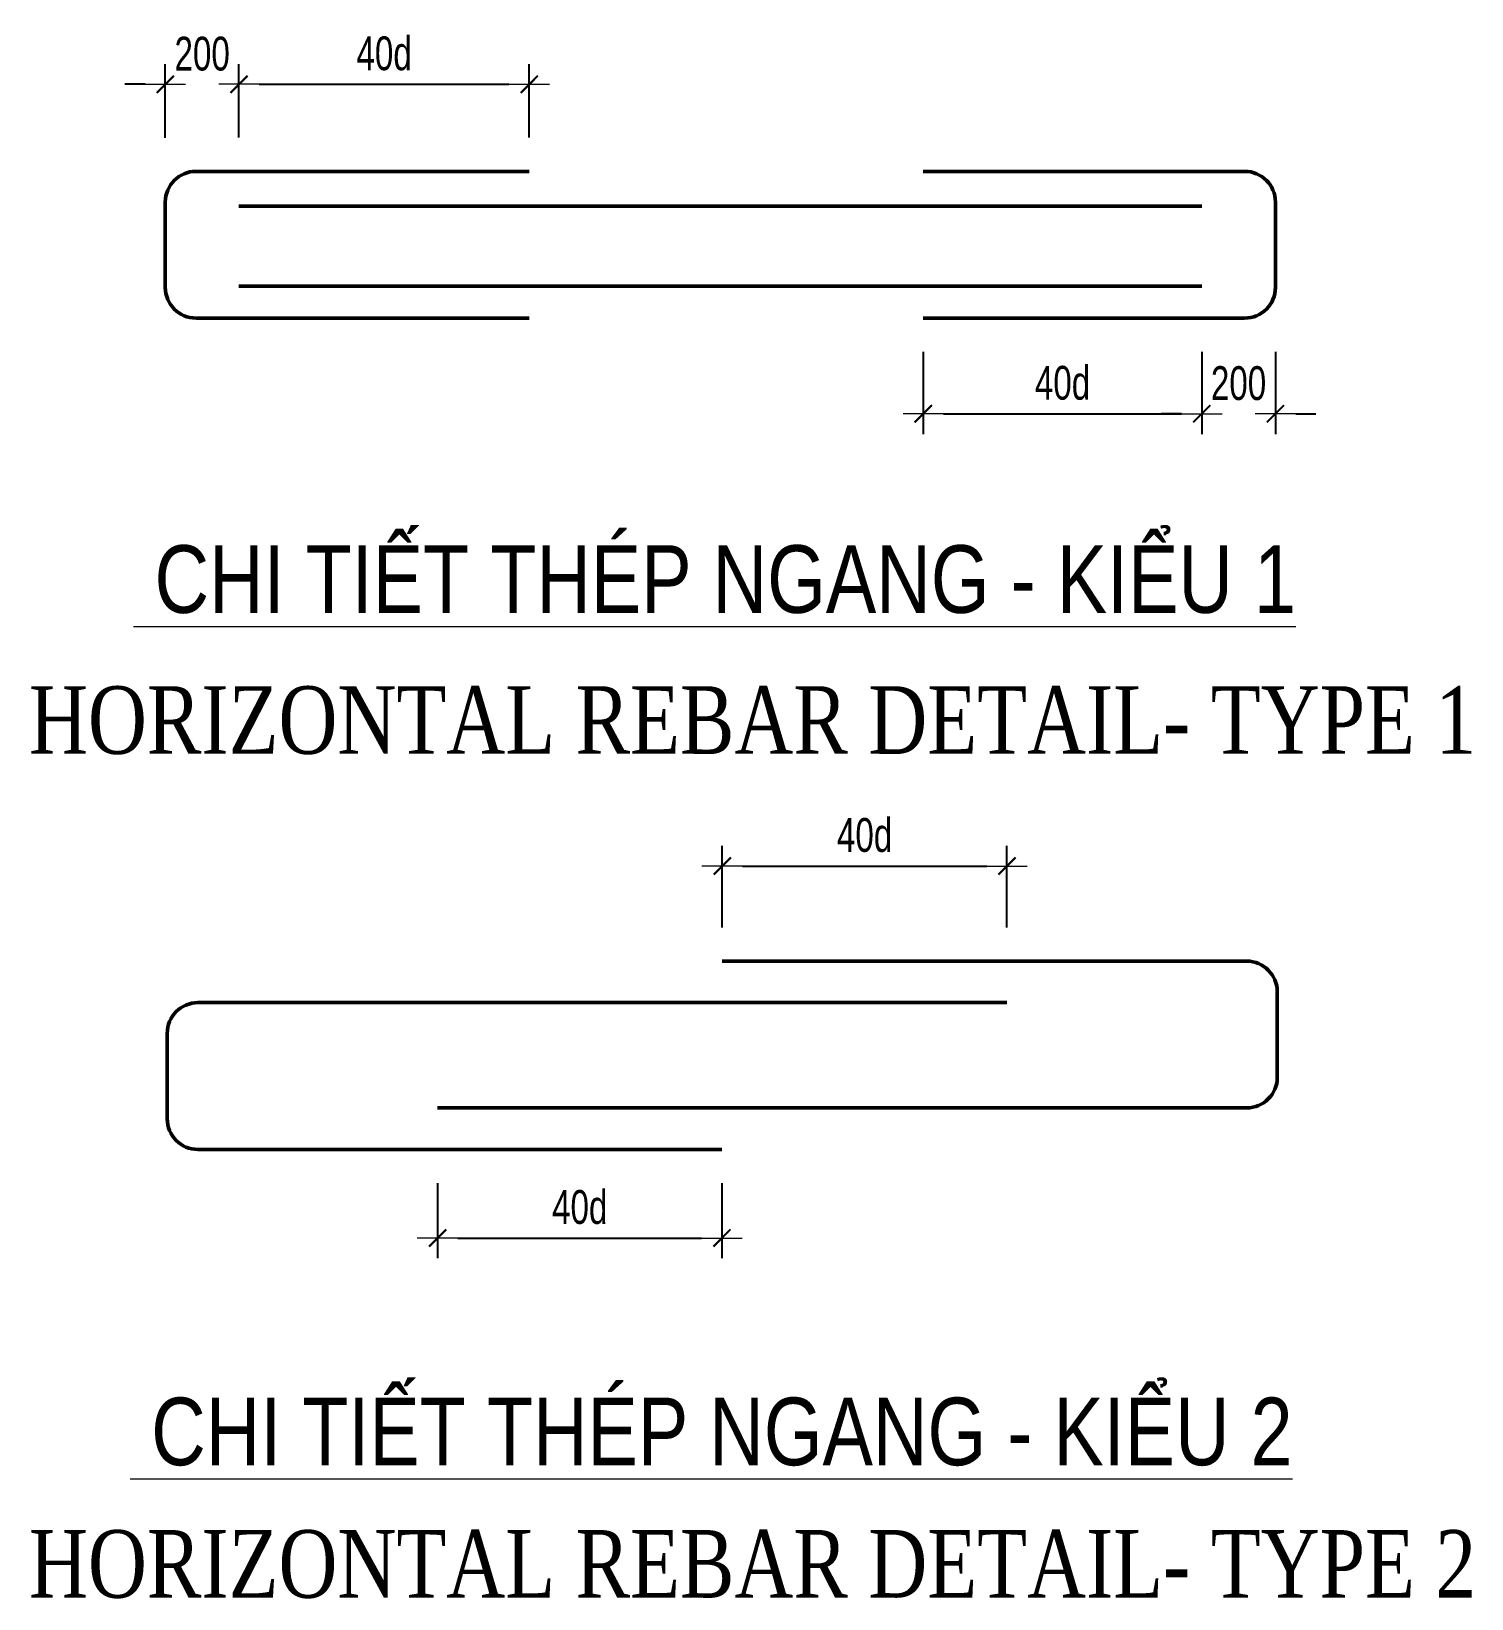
# Model space of a CAD drawing. Header units: millimetres. Extents: x 931337 to 1117500, y 19732 to 157199.
# Drawn here: x 1108080 to 1113407, y 126160 to 131955 of the extents above; entities that cross this region are included whole.
import ezdxf

# ---------------------------------------------------------------- set-up
doc = ezdxf.new("R2010")
doc.units = ezdxf.units.MM
doc.header["$MEASUREMENT"] = 0
doc.layers.get('Defpoints').update_dxf_attribs({"color": 151, "lineweight": 9})
for name, color, linetype, lineweight in [('NDC_S_DIM', 1, 'Continuous', 15), ('NDC_S_ENG TITLE', 3, 'Continuous', 20), ('NDC_S_VN TEXT', 7, 'Continuous', 20)]:
    doc.layers.add(name, color=color, linetype=linetype, lineweight=lineweight)
doc.layers.add('Reinforcement', color=4, linetype='Continuous')
doc.styles.add('ARIAL', font='arial.ttf', dxfattribs={"width": 0.8})
doc.styles.add('NDC_DIM', font='', dxfattribs={"width": 0.75})
doc.styles.add('VNTIMEH', font='vntimeh.shx', dxfattribs={"width": 0.8, "bigfont": 'vns.shx'})
doc.styles.get('NDC_DIM').set_extended_font_data('Dotum')
doc.dimstyles.new('NDC_dim_50', dxfattribs={"dimscale": 50, "dimtxt": 2.5, "dimasz": 1.5, "dimexe": 1.5, "dimexo": 2.5, "dimgap": 1, "dimtad": 1, "dimdec": 0, "dimzin": 0, "dimdsep": 46, "dimtxsty": 'NDC_DIM', "dimblk": 'DIMMARK', "dimcen": 0.09, "dimdle": 1.2, "dimclrd": 1, "dimclre": 1, "dimclrt": 3, "dimadec": 0, "dimazin": 0, "dimtfac": 1, "dimtdec": 0, "dimtix": 1, "dimtofl": 0, "dimtmove": 0, "dimatfit": 3, "dimfxl": 6, "dimfxlon": 1, "dimtolj": 1, "dimtzin": 0, "dimarcsym": 0})

# ---------------------------------------------------------------- blocks, each defined once
blk = doc.blocks.new('DIMMARK')
at = {"layer": 'NDC_S_DIM', "color": 1}
blk.add_line((-1.5, 0), (1, 0), dxfattribs=at)
at = {"layer": 'NDC_S_DIM', "color": 2, "const_width": 0.1}
blk.add_lwpolyline([(-0.424, -0.424), (0.424, 0.424)], dxfattribs=at)
blk = doc.blocks.new('*D549')
at = {"layer": 'Defpoints', "color": 0, "transparency": 16777216}
for p in [(1109921.2, 131759.4), (1108847.6, 131437.7), (1109921.2, 131437.7)]:
    blk.add_point(p, dxfattribs=at)
at = {"layer": 'NDC_S_DIM', "color": 1, "lineweight": -2, "transparency": 16777216}
for p, q in [((1108847.6, 131562.7), (1108847.6, 131834.4)), ((1109921.2, 131562.7), (1109921.2, 131834.4)), ((1108922.6, 131759.4), (1109846.2, 131759.4))]:
    blk.add_line(p, q, dxfattribs=at)
at = {"layer": 'NDC_S_DIM', "color": 1, "lineweight": -2, "transparency": 16777216, "xscale": 75, "yscale": 75, "zscale": 75, "rotation": 180}
blk.add_blockref('DIMMARK', (1108847.6, 131759.4), dxfattribs=at)
at = {"layer": 'NDC_S_DIM', "color": 1, "lineweight": -2, "transparency": 16777216, "xscale": 75, "yscale": 75, "zscale": 75}
blk.add_blockref('DIMMARK', (1109921.2, 131759.4), dxfattribs=at)
at = {"layer": 'NDC_S_DIM', "color": 3, "transparency": 16777216, "insert": (1109384.4, 131873.3), "char_height": 125, "attachment_point": 5, "style": 'NDC_DIM'}
blk.add_mtext('\\A1;40d', dxfattribs=at)
blk = doc.blocks.new('*D550')
at = {"layer": 'Defpoints', "color": 0, "transparency": 16777216}
for p in [(1111378.8, 130894.9), (1112408.7, 130894.9), (1112408.7, 130541.1)]:
    blk.add_point(p, dxfattribs=at)
at = {"layer": 'NDC_S_DIM', "color": 1, "lineweight": -2, "transparency": 16777216}
for p, q in [((1111378.8, 130769.9), (1111378.8, 130466.1)), ((1112408.7, 130769.9), (1112408.7, 130466.1)), ((1111453.8, 130541.1), (1112333.7, 130541.1))]:
    blk.add_line(p, q, dxfattribs=at)
at = {"layer": 'NDC_S_DIM', "color": 1, "lineweight": -2, "transparency": 16777216, "xscale": 75, "yscale": 75, "zscale": 75, "rotation": 180}
blk.add_blockref('DIMMARK', (1111378.8, 130541.1), dxfattribs=at)
at = {"layer": 'NDC_S_DIM', "color": 1, "lineweight": -2, "transparency": 16777216, "xscale": 75, "yscale": 75, "zscale": 75}
blk.add_blockref('DIMMARK', (1112408.7, 130541.1), dxfattribs=at)
at = {"layer": 'NDC_S_DIM', "color": 3, "transparency": 16777216, "insert": (1111893.8, 130654.9), "char_height": 125, "attachment_point": 5, "style": 'NDC_DIM'}
blk.add_mtext('\\A1;40d', dxfattribs=at)
blk = doc.blocks.new('*D551')
at = {"layer": 'Defpoints', "color": 0, "transparency": 16777216}
for p in [(1111688.2, 128868.9), (1110635.1, 128517), (1111688.2, 128517)]:
    blk.add_point(p, dxfattribs=at)
at = {"layer": 'NDC_S_DIM', "color": 1, "lineweight": -2, "transparency": 16777216}
for p, q in [((1110635.1, 128642), (1110635.1, 128943.9)), ((1111688.2, 128642), (1111688.2, 128943.9)), ((1110710.1, 128868.9), (1111613.2, 128868.9))]:
    blk.add_line(p, q, dxfattribs=at)
at = {"layer": 'NDC_S_DIM', "color": 1, "lineweight": -2, "transparency": 16777216, "xscale": 75, "yscale": 75, "zscale": 75, "rotation": 180}
blk.add_blockref('DIMMARK', (1110635.1, 128868.9), dxfattribs=at)
at = {"layer": 'NDC_S_DIM', "color": 1, "lineweight": -2, "transparency": 16777216, "xscale": 75, "yscale": 75, "zscale": 75}
blk.add_blockref('DIMMARK', (1111688.2, 128868.9), dxfattribs=at)
at = {"layer": 'NDC_S_DIM', "color": 3, "transparency": 16777216, "insert": (1111161.7, 128982.8), "char_height": 125, "attachment_point": 5, "style": 'NDC_DIM'}
blk.add_mtext('\\A1;40d', dxfattribs=at)
blk = doc.blocks.new('*D552')
at = {"layer": 'Defpoints', "color": 0, "transparency": 16777216}
for p in [(1109582.1, 127820.8), (1110633.8, 127820.8), (1110633.8, 127493.3)]:
    blk.add_point(p, dxfattribs=at)
at = {"layer": 'NDC_S_DIM', "color": 1, "lineweight": -2, "transparency": 16777216}
for p, q in [((1109582.1, 127695.8), (1109582.1, 127418.3)), ((1110633.8, 127695.8), (1110633.8, 127418.3)), ((1109657.1, 127493.3), (1110558.8, 127493.3))]:
    blk.add_line(p, q, dxfattribs=at)
at = {"layer": 'NDC_S_DIM', "color": 1, "lineweight": -2, "transparency": 16777216, "xscale": 75, "yscale": 75, "zscale": 75, "rotation": 180}
blk.add_blockref('DIMMARK', (1109582.1, 127493.3), dxfattribs=at)
at = {"layer": 'NDC_S_DIM', "color": 1, "lineweight": -2, "transparency": 16777216, "xscale": 75, "yscale": 75, "zscale": 75}
blk.add_blockref('DIMMARK', (1110633.8, 127493.3), dxfattribs=at)
at = {"layer": 'NDC_S_DIM', "color": 3, "transparency": 16777216, "insert": (1110107.9, 127607.2), "char_height": 125, "attachment_point": 5, "style": 'NDC_DIM'}
blk.add_mtext('\\A1;40d', dxfattribs=at)
blk = doc.blocks.new('*D553')
at = {"layer": 'Defpoints', "color": 0, "transparency": 16777216}
for p in [(1108575.1, 131759.4), (1108575.1, 131436.3), (1108847.6, 131437.7)]:
    blk.add_point(p, dxfattribs=at)
at = {"layer": 'NDC_S_DIM', "color": 1, "lineweight": -2, "transparency": 16777216}
for p, q in [((1108575.1, 131561.3), (1108575.1, 131834.4)), ((1108847.6, 131562.7), (1108847.6, 131834.4)), ((1108500.1, 131759.4), (1108425.1, 131759.4)), ((1108922.6, 131759.4), (1108997.6, 131759.4))]:
    blk.add_line(p, q, dxfattribs=at)
at = {"layer": 'NDC_S_DIM', "color": 1, "lineweight": -2, "transparency": 16777216, "xscale": 75, "yscale": 75, "zscale": 75}
blk.add_blockref('DIMMARK', (1108575.1, 131759.4), dxfattribs=at)
at = {"layer": 'NDC_S_DIM', "color": 1, "lineweight": -2, "transparency": 16777216, "xscale": 75, "yscale": 75, "zscale": 75, "rotation": 180}
blk.add_blockref('DIMMARK', (1108847.6, 131759.4), dxfattribs=at)
at = {"layer": 'NDC_S_DIM', "color": 3, "transparency": 16777216, "insert": (1108711.4, 131872), "char_height": 125, "attachment_point": 5, "style": 'NDC_DIM'}
blk.add_mtext('\\A1;200', dxfattribs=at)
blk = doc.blocks.new('*D554')
at = {"layer": 'Defpoints', "color": 0, "transparency": 16777216}
for p in [(1112408.7, 130894.9), (1112681.2, 130894.9), (1112408.7, 130541.1)]:
    blk.add_point(p, dxfattribs=at)
at = {"layer": 'NDC_S_DIM', "color": 1, "lineweight": -2, "transparency": 16777216}
for p, q in [((1112408.7, 130769.9), (1112408.7, 130466.1)), ((1112681.2, 130769.9), (1112681.2, 130466.1)), ((1112333.7, 130541.1), (1112258.7, 130541.1)), ((1112756.2, 130541.1), (1112831.2, 130541.1))]:
    blk.add_line(p, q, dxfattribs=at)
at = {"layer": 'NDC_S_DIM', "color": 1, "lineweight": -2, "transparency": 16777216, "xscale": 75, "yscale": 75, "zscale": 75}
blk.add_blockref('DIMMARK', (1112408.7, 130541.1), dxfattribs=at)
at = {"layer": 'NDC_S_DIM', "color": 1, "lineweight": -2, "transparency": 16777216, "xscale": 75, "yscale": 75, "zscale": 75, "rotation": 180}
blk.add_blockref('DIMMARK', (1112681.2, 130541.1), dxfattribs=at)
at = {"layer": 'NDC_S_DIM', "color": 3, "transparency": 16777216, "insert": (1112544.9, 130653.7), "char_height": 125, "attachment_point": 5, "style": 'NDC_DIM'}
blk.add_mtext('\\A1;200', dxfattribs=at)

msp = doc.modelspace()

# ---------------------------------------------------------------- linework, layer by layer
at = {"layer": 'Reinforcement', "lineweight": 50}
for p, q in [((1108847.599, 131308.75), (1112408.69, 131308.75)), ((1108847.599, 131013.344), (1112408.69, 131013.344))]:
    msp.add_line(p, q, dxfattribs=at)
for points in [[(1109921.207, 131437.662), (1108688.859, 131437.662, 0.41421356), (1108575.109, 131323.912), (1108575.109, 131008.614, 0.41421356), (1108688.859, 130894.864), (1109921.207, 130894.864)], [(1111378.849, 131437.662), (1112567.43, 131437.662, -0.41421356), (1112681.18, 131323.912), (1112681.18, 131008.614, -0.41421356), (1112567.43, 130894.864), (1111378.849, 130894.864)], [(1109582.111, 127974.225), (1112574.431, 127974.225, 0.41421356), (1112688.181, 128087.975), (1112688.181, 128403.274, 0.41421356), (1112574.431, 128517.024)], [(1112688.181, 128403.274, 0.41421356), (1112574.431, 128517.024), (1110635.146, 128517.024)], [(1111688.181, 128363.644), (1108695.861, 128363.644, 0.41421356), (1108582.111, 128249.894), (1108582.111, 127934.595, 0.41421356), (1108695.861, 127820.845), (1110633.762, 127820.845)]]:
    msp.add_lwpolyline(points, format="xyb", dxfattribs=at)

# ---------------------------------------------------------------- texts
at = {"layer": 'NDC_S_ENG TITLE', "style": 'VNTIMEH', "width": 0.8}
for s, p in [('horizontal rebar detail- type 1', (1108070.808, 129283.766)), ('horizontal rebar detail- type 2', (1108070.808, 126163.424))]:
    msp.add_text(s, height=250, dxfattribs=at).set_placement(p)
at = {"layer": 'NDC_S_VN TEXT', "style": 'ARIAL', "width": 0.8}
for s, p in [('%%u CHI TIẾT THÉP NGANG - KIỂU 1', (1108457.561, 129804.906)), ('%%u CHI TIẾT THÉP NGANG - KIỂU 2', (1108445.191, 126652.989))]:
    msp.add_text(s, height=250, dxfattribs=at).set_placement(p)

# ---------------------------------------------------------------- dimensions: what is measured, and where the dimension line sits
at = {"layer": 'NDC_S_DIM'}
for base, p1, p2, text, picture, middle in [((1108575.109, 131759.436), (1108847.599, 131437.662), (1108575.109, 131436.292), '200', '*D553', (1108711.354, 131872.021)), ((1109921.207, 131759.436), (1108847.599, 131437.662), (1109921.207, 131437.662), '40d', '*D549', (1109384.403, 131873.293)), ((1112408.69, 130541.081), (1111378.849, 130894.864), (1112408.69, 130894.864), '40d', '*D550', (1111893.77, 130654.938)), ((1112408.69, 130541.081), (1112681.18, 130894.898), (1112408.69, 130894.864), '200', '*D554', (1112544.935, 130653.666)), ((1111688.181, 128868.9), (1110635.146, 128517.024), (1111688.181, 128517.024), '40d', '*D551', (1111161.664, 128982.757)), ((1110633.762, 127493.304), (1109582.111, 127820.845), (1110633.762, 127820.845), '40d', '*D552', (1110107.936, 127607.161))]:
    dim = msp.add_linear_dim(base=base, p1=p1, p2=p2, text=text, dimstyle='NDC_dim_50', override={"dimtmove": 1}, dxfattribs=at)
    dim.commit()
    dim.dimension.update_dxf_attribs({"geometry": picture, "text_midpoint": middle})

doc.saveas('drawing.dxf')
